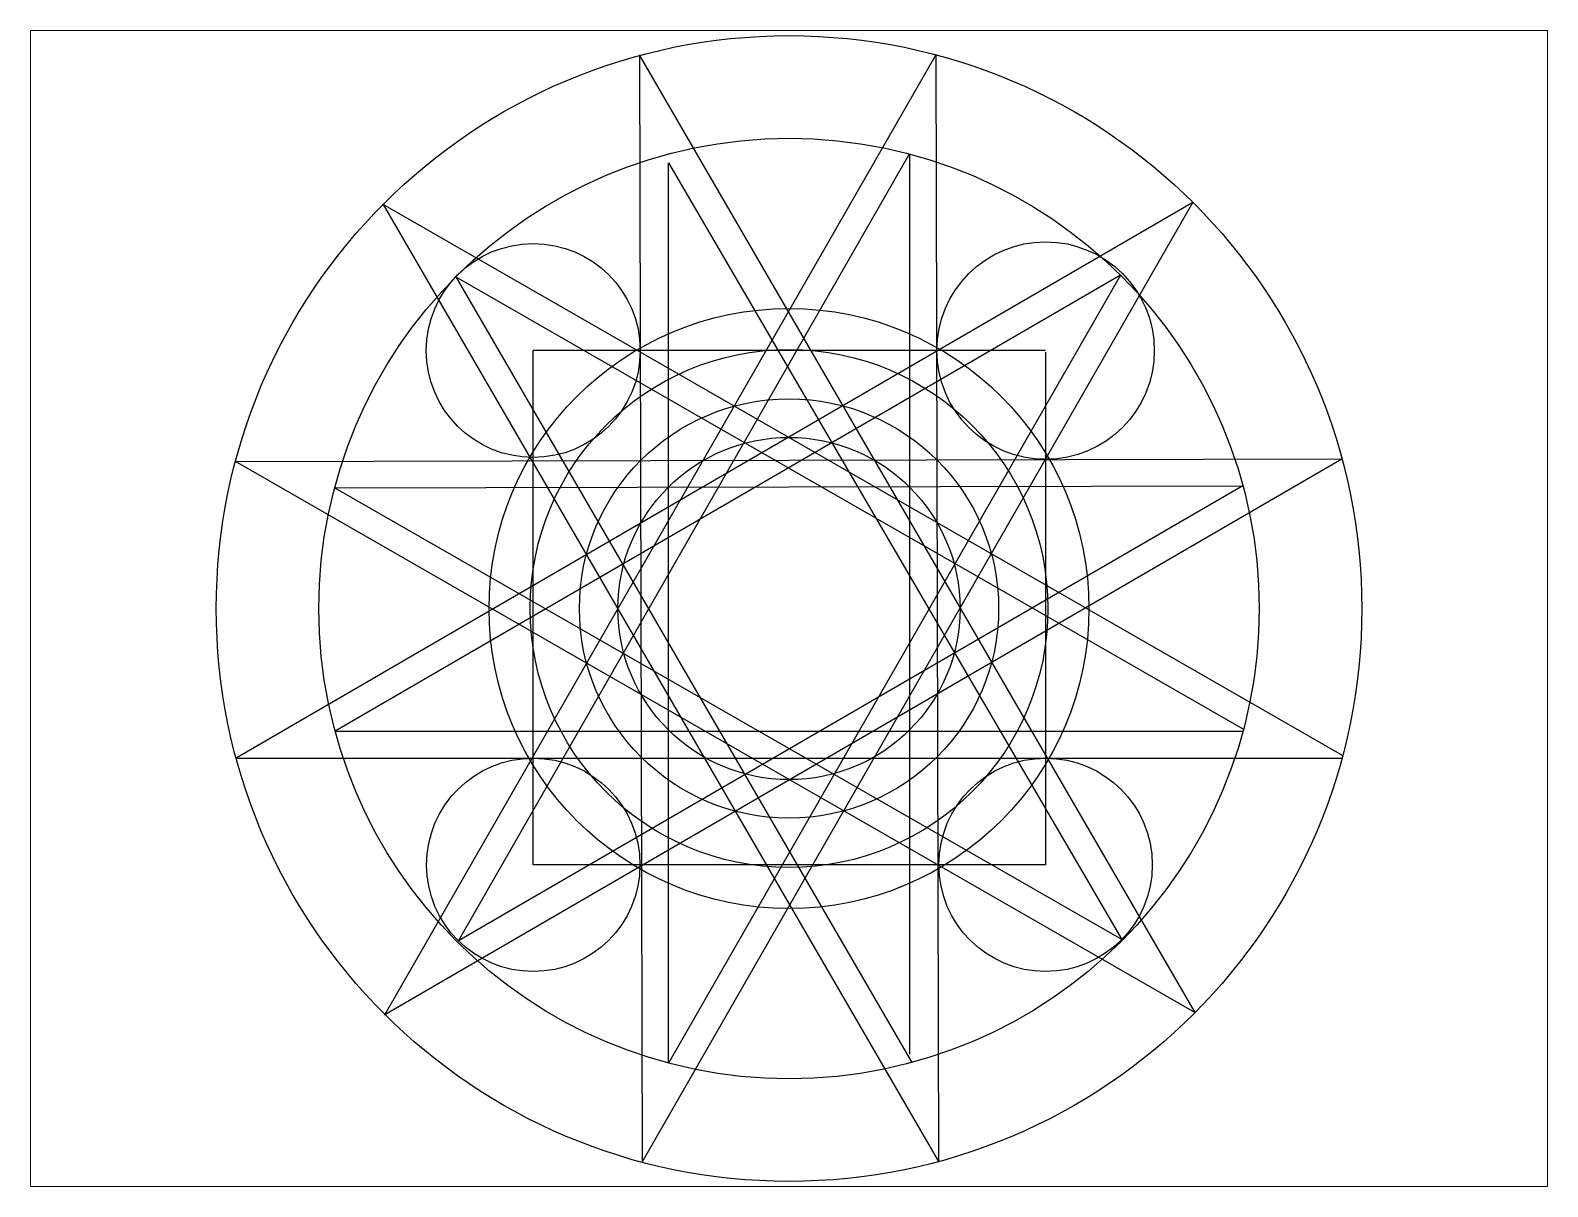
# Paper-space layout 'Layout2' of a CAD drawing. Header units: inches. Extents: x 1.05 to 9.45, y 0.8 to 7.2.
# The model-space entities are those that its viewports show. They can reach past a viewport. Long polylines and large blocks are cut down to what shows.
import ezdxf

# ---------------------------------------------------------------- set-up
doc = ezdxf.new("R2010")
doc.units = ezdxf.units.IN
doc.header["$MEASUREMENT"] = 0

msp = doc.modelspace()

# ---------------------------------------------------------------- linework, layer by layer
for p, q in [((20.988, 22.259), (12.597, 7.644)), ((16.472, 22.248), (16.514, 5.395)), ((16.472, 22.248), (24.934, 7.674)), ((20.988, 22.259), (21.029, 5.407)), ((13.715, 8.767), (20.587, 20.749)), ((16.914, 6.906), (16.914, 20.615)), ((16.914, 20.615), (23.818, 8.785)), ((20.587, 20.749), (20.587, 7.04)), ((24.904, 20.011), (10.33, 11.549)), ((27.183, 11.59), (12.567, 19.981)), ((12.567, 19.981), (21.029, 5.407)), ((16.514, 5.395), (24.904, 20.011)), ((23.802, 18.904), (11.838, 11.957)), ((13.675, 18.879), (25.673, 11.991)), ((13.675, 18.879), (20.621, 6.915)), ((23.802, 18.904), (16.914, 6.906)), ((14.855, 9.924), (14.855, 17.756)), ((22.659, 17.756), (14.855, 17.756)), ((22.659, 17.733), (22.659, 9.924)), ((10.319, 16.065), (27.172, 16.106)), ((24.934, 7.674), (10.319, 16.065)), ((12.597, 7.644), (27.172, 16.106)), ((11.829, 15.664), (25.663, 15.698)), ((23.818, 8.785), (11.829, 15.664)), ((25.663, 15.698), (13.715, 8.767)), ((11.838, 11.957), (25.663, 11.957)), ((10.33, 11.549), (27.172, 11.549)), ((22.659, 9.924), (14.855, 9.924))]:
    msp.add_line(p, q)
for centre, radius in [((18.751, 13.827), 8.724), ((18.751, 13.827), 7.161), ((14.855, 17.756), 1.629), ((22.659, 17.756), 1.656), ((18.751, 13.827), 4.569), ((18.751, 13.827), 3.944), ((18.751, 13.827), 3.193), ((18.751, 13.827), 2.606), ((14.855, 9.924), 1.625), ((22.659, 9.924), 1.625)]:
    msp.add_circle(centre, radius)
for p in [(16.472, 22.248), (20.988, 22.259), (12.567, 19.981), (24.904, 20.011), (10.319, 16.065), (27.172, 16.106), (27.183, 11.59), (10.33, 11.549), (12.597, 7.644), (24.934, 7.674), (16.514, 5.395), (21.029, 5.407)]:
    msp.add_point(p)

psp = doc.layouts.new('Layout2')

# ---------------------------------------------------------------- viewports
at = {"layer": '0'}
psp.add_viewport(center=(5.25, 4), size=(8.4, 6.4), view_center_point=(18.7507, 13.8275), view_height=17.608771, dxfattribs=at)

doc.saveas('drawing.dxf')
